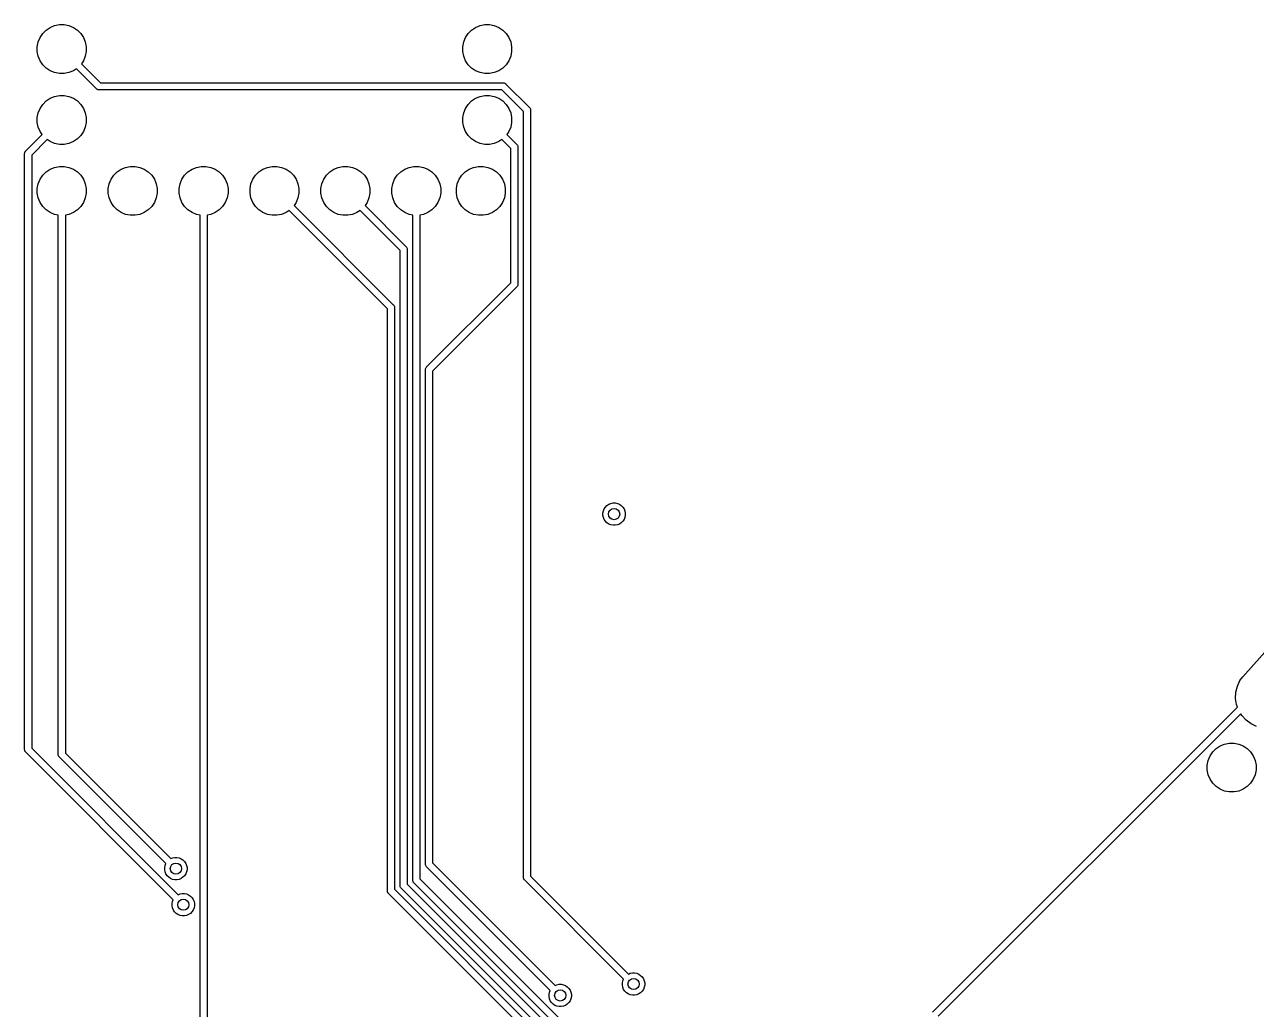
# Model space of a CAD drawing. Extents: x -662 to -203, y -195 to -58.
# Drawn here: x -557.11 to -512.98, y -115.87 to -80.58 of the extents above; entities that cross this region are included whole.
import ezdxf

# ---------------------------------------------------------------- set-up
doc = ezdxf.new("R2010")
doc.units = 0
doc.layers.add('BLACK', color=7, linetype='CONTINUOUS')

msp = doc.modelspace()

# ---------------------------------------------------------------- linework, layer by layer
at = {"layer": 'BLACK', "linetype": 'CONTINUOUS'}
for p, q in [((-556.336, -80.7771), (-556.192, -80.6812)), ((-556.192, -80.6812), (-556.033, -80.6152)), ((-556.033, -80.6152), (-555.864, -80.5815)), ((-555.864, -80.5815), (-555.691, -80.5815)), ((-555.691, -80.5815), (-555.522, -80.6152)), ((-555.522, -80.6152), (-555.362, -80.6812)), ((-555.362, -80.6812), (-555.219, -80.7771)), ((-541.096, -80.7771), (-540.952, -80.6812)), ((-540.952, -80.6812), (-540.793, -80.6152)), ((-540.793, -80.6152), (-540.624, -80.5815)), ((-540.624, -80.5815), (-540.451, -80.5815)), ((-540.451, -80.5815), (-540.282, -80.6152)), ((-540.282, -80.6152), (-540.122, -80.6812)), ((-540.122, -80.6812), (-539.979, -80.7771)), ((-556.62, -81.2022), (-556.554, -81.0427)), ((-556.554, -81.0427), (-556.458, -80.8992)), ((-556.458, -80.8992), (-556.336, -80.7771)), ((-555.219, -80.7771), (-555.097, -80.8992)), ((-555.097, -80.8992), (-555.001, -81.0427)), ((-555.001, -81.0427), (-554.935, -81.2022)), ((-541.38, -81.2022), (-541.314, -81.0427)), ((-541.314, -81.0427), (-541.218, -80.8992)), ((-541.218, -80.8992), (-541.096, -80.7771)), ((-539.979, -80.7771), (-539.857, -80.8992)), ((-539.857, -80.8992), (-539.761, -81.0427)), ((-539.761, -81.0427), (-539.695, -81.2022)), ((-556.654, -81.3715), (-556.62, -81.2022)), ((-556.654, -81.5441), (-556.654, -81.3715)), ((-556.62, -81.7134), (-556.654, -81.5441)), ((-554.935, -81.2022), (-554.901, -81.3715)), ((-554.901, -81.5441), (-554.935, -81.7134)), ((-554.901, -81.3715), (-554.901, -81.5441)), ((-541.414, -81.3715), (-541.38, -81.2022)), ((-541.414, -81.5441), (-541.414, -81.3715)), ((-541.38, -81.7134), (-541.414, -81.5441)), ((-539.695, -81.2022), (-539.661, -81.3715)), ((-539.661, -81.5441), (-539.695, -81.7134)), ((-539.661, -81.3715), (-539.661, -81.5441)), ((-556.554, -81.8729), (-556.62, -81.7134)), ((-556.458, -82.0164), (-556.554, -81.8729)), ((-556.336, -82.1385), (-556.458, -82.0164)), ((-555.001, -81.8729), (-555.074, -81.9819)), ((-555.074, -81.9819), (-554.388, -82.6675)), ((-554.935, -81.7134), (-555.001, -81.8729)), ((-541.314, -81.8729), (-541.38, -81.7134)), ((-541.218, -82.0164), (-541.314, -81.8729)), ((-541.096, -82.1385), (-541.218, -82.0164)), ((-539.857, -82.0164), (-539.979, -82.1385)), ((-539.761, -81.8729), (-539.857, -82.0164)), ((-539.695, -81.7134), (-539.761, -81.8729)), ((-556.192, -82.2344), (-556.336, -82.1385)), ((-556.033, -82.3004), (-556.192, -82.2344)), ((-555.864, -82.3341), (-556.033, -82.3004)), ((-555.691, -82.3341), (-555.864, -82.3341)), ((-555.522, -82.3004), (-555.691, -82.3341)), ((-555.362, -82.2344), (-555.522, -82.3004)), ((-555.253, -82.1615), (-555.362, -82.2344)), ((-554.535, -82.8799), (-555.253, -82.1615)), ((-540.952, -82.2344), (-541.096, -82.1385)), ((-540.793, -82.3004), (-540.952, -82.2344)), ((-540.624, -82.3341), (-540.793, -82.3004)), ((-540.451, -82.3341), (-540.624, -82.3341)), ((-540.282, -82.3004), (-540.451, -82.3341)), ((-540.122, -82.2344), (-540.282, -82.3004)), ((-539.979, -82.1385), (-540.122, -82.2344)), ((-554.531, -82.8847), (-554.535, -82.8799)), ((-554.514, -82.8986), (-554.531, -82.8847)), ((-554.512, -82.9006), (-554.514, -82.8986)), ((-554.49, -82.9124), (-554.512, -82.9006)), ((-554.466, -82.9197), (-554.49, -82.9124)), ((-554.441, -82.9221), (-554.466, -82.9197)), ((-554.434, -82.9215), (-554.441, -82.9221)), ((-540.012, -82.9215), (-554.434, -82.9215)), ((-554.388, -82.6675), (-539.966, -82.6675)), ((-539.236, -83.6982), (-540.012, -82.9215)), ((-539.966, -82.6675), (-539.96, -82.6669)), ((-539.96, -82.6669), (-539.954, -82.6675)), ((-539.954, -82.6675), (-539.935, -82.6693)), ((-539.935, -82.6693), (-539.911, -82.6766)), ((-539.911, -82.6766), (-539.889, -82.6884)), ((-539.889, -82.6884), (-539.87, -82.7043)), ((-539.87, -82.7043), (-539.866, -82.7091)), ((-539.866, -82.7091), (-539.023, -83.5514)), ((-556.458, -83.4392), (-556.336, -83.3171)), ((-556.336, -83.3171), (-556.192, -83.2212)), ((-556.192, -83.2212), (-556.033, -83.1552)), ((-556.033, -83.1552), (-555.864, -83.1215)), ((-555.864, -83.1215), (-555.691, -83.1215)), ((-555.691, -83.1215), (-555.522, -83.1552)), ((-555.522, -83.1552), (-555.362, -83.2212)), ((-555.362, -83.2212), (-555.219, -83.3171)), ((-555.219, -83.3171), (-555.097, -83.4392)), ((-541.218, -83.4392), (-541.096, -83.3171)), ((-541.096, -83.3171), (-540.952, -83.2212)), ((-540.952, -83.2212), (-540.793, -83.1552)), ((-540.793, -83.1552), (-540.624, -83.1215)), ((-540.624, -83.1215), (-540.451, -83.1215)), ((-540.451, -83.1215), (-540.282, -83.1552)), ((-540.282, -83.1552), (-540.122, -83.2212)), ((-540.122, -83.2212), (-539.979, -83.3171)), ((-539.979, -83.3171), (-539.857, -83.4392)), ((-556.654, -83.9115), (-556.62, -83.7422)), ((-556.62, -83.7422), (-556.554, -83.5827)), ((-556.554, -83.5827), (-556.458, -83.4392)), ((-555.097, -83.4392), (-555.001, -83.5827)), ((-555.001, -83.5827), (-554.935, -83.7422)), ((-554.935, -83.7422), (-554.901, -83.9115)), ((-541.414, -83.9115), (-541.38, -83.7422)), ((-541.38, -83.7422), (-541.314, -83.5827)), ((-541.314, -83.5827), (-541.218, -83.4392)), ((-539.857, -83.4392), (-539.761, -83.5827)), ((-539.761, -83.5827), (-539.695, -83.7422)), ((-539.695, -83.7422), (-539.661, -83.9115)), ((-539.236, -111.138), (-539.236, -83.6982)), ((-539.023, -83.5514), (-539.018, -83.5554)), ((-539.018, -83.5554), (-539.003, -83.5747)), ((-539.003, -83.5747), (-538.991, -83.5968)), ((-538.991, -83.5968), (-538.984, -83.6207)), ((-538.984, -83.6207), (-538.981, -83.6456)), ((-538.981, -83.6456), (-538.982, -83.6519)), ((-538.982, -83.6519), (-538.982, -111.092)), ((-556.654, -84.0841), (-556.654, -83.9115)), ((-556.62, -84.2534), (-556.654, -84.0841)), ((-556.554, -84.4129), (-556.62, -84.2534)), ((-554.935, -84.2534), (-555.001, -84.4129)), ((-554.901, -84.0841), (-554.935, -84.2534)), ((-554.901, -83.9115), (-554.901, -84.0841)), ((-541.414, -84.0841), (-541.414, -83.9115)), ((-541.38, -84.2534), (-541.414, -84.0841)), ((-541.314, -84.4129), (-541.38, -84.2534)), ((-539.695, -84.2534), (-539.761, -84.4129)), ((-539.661, -84.0841), (-539.695, -84.2534)), ((-539.661, -83.9115), (-539.661, -84.0841)), ((-557.066, -85.1069), (-556.481, -84.5219)), ((-556.302, -84.7015), (-556.854, -85.2537)), ((-556.481, -84.5219), (-556.554, -84.4129)), ((-556.192, -84.7744), (-556.302, -84.7015)), ((-555.219, -84.6785), (-555.362, -84.7744)), ((-555.097, -84.5564), (-555.219, -84.6785)), ((-555.001, -84.4129), (-555.097, -84.5564)), ((-541.218, -84.5564), (-541.314, -84.4129)), ((-541.096, -84.6785), (-541.218, -84.5564)), ((-540.952, -84.7744), (-541.096, -84.6785)), ((-540.013, -84.7015), (-540.122, -84.7744)), ((-539.69, -85.0251), (-540.013, -84.7015)), ((-539.761, -84.4129), (-539.834, -84.5219)), ((-539.834, -84.5219), (-539.477, -84.8783)), ((-557.106, -85.1762), (-557.099, -85.1523)), ((-557.099, -85.1523), (-557.089, -85.1342)), ((-557.089, -85.1342), (-557.087, -85.1302)), ((-557.087, -85.1302), (-557.071, -85.1109)), ((-557.071, -85.1109), (-557.066, -85.1069)), ((-556.033, -84.8404), (-556.192, -84.7744)), ((-555.864, -84.8741), (-556.033, -84.8404)), ((-555.691, -84.8741), (-555.864, -84.8741)), ((-555.522, -84.8404), (-555.691, -84.8741)), ((-555.362, -84.7744), (-555.522, -84.8404)), ((-540.793, -84.8404), (-540.952, -84.7744)), ((-540.624, -84.8741), (-540.793, -84.8404)), ((-540.451, -84.8741), (-540.624, -84.8741)), ((-540.282, -84.8404), (-540.451, -84.8741)), ((-540.122, -84.7744), (-540.282, -84.8404)), ((-539.69, -89.8285), (-539.69, -85.0251)), ((-539.477, -84.8783), (-539.472, -84.8823)), ((-539.472, -84.8823), (-539.457, -84.9016)), ((-539.457, -84.9016), (-539.445, -84.9237)), ((-539.445, -84.9237), (-539.438, -84.9476)), ((-539.438, -84.9476), (-539.437, -84.9517)), ((-539.437, -84.9517), (-539.435, -84.9725)), ((-539.435, -84.9725), (-539.436, -84.9787)), ((-539.436, -84.9787), (-539.436, -89.8749)), ((-557.108, -85.2011), (-557.106, -85.1762)), ((-557.108, -85.2073), (-557.108, -85.2011)), ((-557.108, -106.553), (-557.108, -85.2073)), ((-556.854, -85.2537), (-556.854, -106.507)), ((-556.554, -86.1227), (-556.458, -85.9792)), ((-556.458, -85.9792), (-556.336, -85.8571)), ((-556.336, -85.8571), (-556.192, -85.7612)), ((-556.192, -85.7612), (-556.033, -85.6952)), ((-556.033, -85.6952), (-555.864, -85.6615)), ((-555.864, -85.6615), (-555.691, -85.6615)), ((-555.691, -85.6615), (-555.522, -85.6952)), ((-555.522, -85.6952), (-555.362, -85.7612)), ((-555.362, -85.7612), (-555.219, -85.8571)), ((-555.219, -85.8571), (-555.097, -85.9792)), ((-555.097, -85.9792), (-555.001, -86.1227)), ((-554.014, -86.1227), (-553.918, -85.9792)), ((-553.918, -85.9792), (-553.796, -85.8571)), ((-553.796, -85.8571), (-553.652, -85.7612)), ((-553.652, -85.7612), (-553.493, -85.6952)), ((-553.493, -85.6952), (-553.324, -85.6615)), ((-553.324, -85.6615), (-553.151, -85.6615)), ((-553.151, -85.6615), (-552.982, -85.6952)), ((-552.982, -85.6952), (-552.822, -85.7612)), ((-552.822, -85.7612), (-552.679, -85.8571)), ((-552.679, -85.8571), (-552.557, -85.9792)), ((-552.557, -85.9792), (-552.461, -86.1227)), ((-551.474, -86.1227), (-551.378, -85.9792)), ((-551.378, -85.9792), (-551.256, -85.8571)), ((-551.256, -85.8571), (-551.112, -85.7612)), ((-551.112, -85.7612), (-550.953, -85.6952)), ((-550.953, -85.6952), (-550.784, -85.6615)), ((-550.784, -85.6615), (-550.611, -85.6615)), ((-550.611, -85.6615), (-550.442, -85.6952)), ((-550.442, -85.6952), (-550.282, -85.7612)), ((-550.282, -85.7612), (-550.139, -85.8571)), ((-550.139, -85.8571), (-550.017, -85.9792)), ((-550.017, -85.9792), (-549.921, -86.1227)), ((-548.934, -86.1227), (-548.838, -85.9792)), ((-548.838, -85.9792), (-548.716, -85.8571)), ((-548.716, -85.8571), (-548.572, -85.7612)), ((-548.572, -85.7612), (-548.413, -85.6952)), ((-548.413, -85.6952), (-548.244, -85.6615)), ((-548.244, -85.6615), (-548.071, -85.6615)), ((-548.071, -85.6615), (-547.902, -85.6952)), ((-547.902, -85.6952), (-547.742, -85.7612)), ((-547.742, -85.7612), (-547.599, -85.8571)), ((-547.599, -85.8571), (-547.477, -85.9792)), ((-547.477, -85.9792), (-547.381, -86.1227)), ((-546.394, -86.1227), (-546.298, -85.9792)), ((-546.298, -85.9792), (-546.176, -85.8571)), ((-546.176, -85.8571), (-546.032, -85.7612)), ((-546.032, -85.7612), (-545.873, -85.6952)), ((-545.873, -85.6952), (-545.704, -85.6615)), ((-545.704, -85.6615), (-545.531, -85.6615)), ((-545.531, -85.6615), (-545.362, -85.6952)), ((-545.362, -85.6952), (-545.202, -85.7612)), ((-545.202, -85.7612), (-545.059, -85.8571)), ((-545.059, -85.8571), (-544.937, -85.9792)), ((-544.937, -85.9792), (-544.841, -86.1227)), ((-543.854, -86.1227), (-543.758, -85.9792)), ((-543.758, -85.9792), (-543.636, -85.8571)), ((-543.636, -85.8571), (-543.492, -85.7612)), ((-543.492, -85.7612), (-543.333, -85.6952)), ((-543.333, -85.6952), (-543.164, -85.6615)), ((-543.164, -85.6615), (-542.991, -85.6615)), ((-542.991, -85.6615), (-542.822, -85.6952)), ((-542.822, -85.6952), (-542.662, -85.7612)), ((-542.662, -85.7612), (-542.519, -85.8571)), ((-542.519, -85.8571), (-542.397, -85.9792)), ((-542.397, -85.9792), (-542.301, -86.1227)), ((-541.543, -86.1227), (-541.447, -85.9792)), ((-541.447, -85.9792), (-541.325, -85.8571)), ((-541.325, -85.8571), (-541.181, -85.7612)), ((-541.181, -85.7612), (-541.022, -85.6952)), ((-541.022, -85.6952), (-540.852, -85.6615)), ((-540.852, -85.6615), (-540.68, -85.6615)), ((-540.68, -85.6615), (-540.51, -85.6952)), ((-540.51, -85.6952), (-540.351, -85.7612)), ((-540.351, -85.7612), (-540.207, -85.8571)), ((-540.207, -85.8571), (-540.085, -85.9792)), ((-540.085, -85.9792), (-539.989, -86.1227)), ((-556.654, -86.4515), (-556.62, -86.2822)), ((-556.654, -86.6241), (-556.654, -86.4515)), ((-556.62, -86.2822), (-556.554, -86.1227)), ((-555.001, -86.1227), (-554.935, -86.2822)), ((-554.935, -86.2822), (-554.901, -86.4515)), ((-554.901, -86.4515), (-554.901, -86.6241)), ((-554.114, -86.4515), (-554.08, -86.2822)), ((-554.114, -86.6241), (-554.114, -86.4515)), ((-554.08, -86.2822), (-554.014, -86.1227)), ((-552.461, -86.1227), (-552.395, -86.2822)), ((-552.395, -86.2822), (-552.361, -86.4515)), ((-552.361, -86.4515), (-552.361, -86.6241)), ((-551.574, -86.4515), (-551.54, -86.2822)), ((-551.574, -86.6241), (-551.574, -86.4515)), ((-551.54, -86.2822), (-551.474, -86.1227)), ((-549.921, -86.1227), (-549.855, -86.2822)), ((-549.855, -86.2822), (-549.821, -86.4515)), ((-549.821, -86.4515), (-549.821, -86.6241)), ((-549.034, -86.4515), (-549, -86.2822)), ((-549.034, -86.6241), (-549.034, -86.4515)), ((-549, -86.2822), (-548.934, -86.1227)), ((-547.381, -86.1227), (-547.315, -86.2822)), ((-547.315, -86.2822), (-547.281, -86.4515)), ((-547.281, -86.4515), (-547.281, -86.6241)), ((-546.494, -86.4515), (-546.46, -86.2822)), ((-546.494, -86.6241), (-546.494, -86.4515)), ((-546.46, -86.2822), (-546.394, -86.1227)), ((-544.841, -86.1227), (-544.775, -86.2822)), ((-544.775, -86.2822), (-544.741, -86.4515)), ((-544.741, -86.4515), (-544.741, -86.6241)), ((-543.954, -86.4515), (-543.92, -86.2822)), ((-543.954, -86.6241), (-543.954, -86.4515)), ((-543.92, -86.2822), (-543.854, -86.1227)), ((-542.301, -86.1227), (-542.235, -86.2822)), ((-542.235, -86.2822), (-542.201, -86.4515)), ((-542.201, -86.4515), (-542.201, -86.6241)), ((-541.642, -86.4515), (-541.609, -86.2822)), ((-541.642, -86.6241), (-541.642, -86.4515)), ((-541.609, -86.2822), (-541.543, -86.1227)), ((-539.989, -86.1227), (-539.923, -86.2822)), ((-539.923, -86.2822), (-539.89, -86.4515)), ((-539.89, -86.4515), (-539.89, -86.6241)), ((-556.62, -86.7934), (-556.654, -86.6241)), ((-556.554, -86.9529), (-556.62, -86.7934)), ((-554.935, -86.7934), (-555.001, -86.9529)), ((-554.901, -86.6241), (-554.935, -86.7934)), ((-554.08, -86.7934), (-554.114, -86.6241)), ((-554.014, -86.9529), (-554.08, -86.7934)), ((-552.395, -86.7934), (-552.461, -86.9529)), ((-552.361, -86.6241), (-552.395, -86.7934)), ((-551.54, -86.7934), (-551.574, -86.6241)), ((-551.474, -86.9529), (-551.54, -86.7934)), ((-549.855, -86.7934), (-549.921, -86.9529)), ((-549.821, -86.6241), (-549.855, -86.7934)), ((-549, -86.7934), (-549.034, -86.6241)), ((-548.934, -86.9529), (-549, -86.7934)), ((-547.315, -86.7934), (-547.381, -86.9529)), ((-547.281, -86.6241), (-547.315, -86.7934)), ((-546.46, -86.7934), (-546.494, -86.6241)), ((-546.394, -86.9529), (-546.46, -86.7934)), ((-544.775, -86.7934), (-544.841, -86.9529)), ((-544.741, -86.6241), (-544.775, -86.7934)), ((-543.92, -86.7934), (-543.954, -86.6241)), ((-543.854, -86.9529), (-543.92, -86.7934)), ((-542.235, -86.7934), (-542.301, -86.9529)), ((-542.201, -86.6241), (-542.235, -86.7934)), ((-541.609, -86.7934), (-541.642, -86.6241)), ((-541.543, -86.9529), (-541.609, -86.7934)), ((-539.923, -86.7934), (-539.989, -86.9529)), ((-539.89, -86.6241), (-539.923, -86.7934)), ((-556.458, -87.0964), (-556.554, -86.9529)), ((-556.336, -87.2185), (-556.458, -87.0964)), ((-556.192, -87.3144), (-556.336, -87.2185)), ((-556.033, -87.3804), (-556.192, -87.3144)), ((-555.362, -87.3144), (-555.522, -87.3804)), ((-555.219, -87.2185), (-555.362, -87.3144)), ((-555.097, -87.0964), (-555.219, -87.2185)), ((-555.001, -86.9529), (-555.097, -87.0964)), ((-553.918, -87.0964), (-554.014, -86.9529)), ((-553.796, -87.2185), (-553.918, -87.0964)), ((-553.652, -87.3144), (-553.796, -87.2185)), ((-553.493, -87.3804), (-553.652, -87.3144)), ((-552.822, -87.3144), (-552.982, -87.3804)), ((-552.679, -87.2185), (-552.822, -87.3144)), ((-552.557, -87.0964), (-552.679, -87.2185)), ((-552.461, -86.9529), (-552.557, -87.0964)), ((-551.378, -87.0964), (-551.474, -86.9529)), ((-551.256, -87.2185), (-551.378, -87.0964)), ((-551.112, -87.3144), (-551.256, -87.2185)), ((-550.953, -87.3804), (-551.112, -87.3144)), ((-550.282, -87.3144), (-550.442, -87.3804)), ((-550.139, -87.2185), (-550.282, -87.3144)), ((-550.017, -87.0964), (-550.139, -87.2185)), ((-549.921, -86.9529), (-550.017, -87.0964)), ((-548.838, -87.0964), (-548.934, -86.9529)), ((-548.716, -87.2185), (-548.838, -87.0964)), ((-548.572, -87.3144), (-548.716, -87.2185)), ((-548.413, -87.3804), (-548.572, -87.3144)), ((-547.742, -87.3144), (-547.902, -87.3804)), ((-547.633, -87.2415), (-547.742, -87.3144)), ((-544.112, -90.7624), (-547.633, -87.2415)), ((-547.381, -86.9529), (-547.454, -87.0619)), ((-547.454, -87.0619), (-543.9, -90.6156)), ((-546.298, -87.0964), (-546.394, -86.9529)), ((-546.176, -87.2185), (-546.298, -87.0964)), ((-546.032, -87.3144), (-546.176, -87.2185)), ((-545.873, -87.3804), (-546.032, -87.3144)), ((-545.202, -87.3144), (-545.362, -87.3804)), ((-545.093, -87.2415), (-545.202, -87.3144)), ((-543.658, -88.6764), (-545.093, -87.2415)), ((-544.841, -86.9529), (-544.914, -87.0619)), ((-544.914, -87.0619), (-543.446, -88.5296)), ((-543.758, -87.0964), (-543.854, -86.9529)), ((-543.636, -87.2185), (-543.758, -87.0964)), ((-543.492, -87.3144), (-543.636, -87.2185)), ((-543.333, -87.3804), (-543.492, -87.3144)), ((-542.662, -87.3144), (-542.822, -87.3804)), ((-542.519, -87.2185), (-542.662, -87.3144)), ((-542.397, -87.0964), (-542.519, -87.2185)), ((-542.301, -86.9529), (-542.397, -87.0964)), ((-541.447, -87.0964), (-541.543, -86.9529)), ((-541.325, -87.2185), (-541.447, -87.0964)), ((-541.181, -87.3144), (-541.325, -87.2185)), ((-541.022, -87.3804), (-541.181, -87.3144)), ((-540.351, -87.3144), (-540.51, -87.3804)), ((-540.207, -87.2185), (-540.351, -87.3144)), ((-540.085, -87.0964), (-540.207, -87.2185)), ((-539.989, -86.9529), (-540.085, -87.0964)), ((-555.904, -87.406), (-556.033, -87.3804)), ((-555.904, -106.728), (-555.904, -87.406)), ((-555.522, -87.3804), (-555.65, -87.406)), ((-555.65, -87.406), (-555.65, -106.682)), ((-553.324, -87.4141), (-553.493, -87.3804)), ((-553.151, -87.4141), (-553.324, -87.4141)), ((-552.982, -87.3804), (-553.151, -87.4141)), ((-550.824, -87.406), (-550.953, -87.3804)), ((-550.824, -143.096), (-550.824, -87.406)), ((-550.442, -87.3804), (-550.57, -87.406)), ((-550.57, -87.406), (-550.57, -143.05)), ((-548.244, -87.4141), (-548.413, -87.3804)), ((-548.071, -87.4141), (-548.244, -87.4141)), ((-547.902, -87.3804), (-548.071, -87.4141)), ((-545.704, -87.4141), (-545.873, -87.3804)), ((-545.531, -87.4141), (-545.704, -87.4141)), ((-545.362, -87.3804), (-545.531, -87.4141)), ((-543.204, -87.406), (-543.333, -87.3804)), ((-543.204, -111.234), (-543.204, -87.406)), ((-542.822, -87.3804), (-542.95, -87.406)), ((-542.95, -87.406), (-542.95, -111.187)), ((-540.852, -87.4141), (-541.022, -87.3804)), ((-540.68, -87.4141), (-540.852, -87.4141)), ((-540.51, -87.3804), (-540.68, -87.4141)), ((-543.658, -111.422), (-543.658, -88.6764)), ((-543.446, -88.5296), (-543.441, -88.5336)), ((-543.441, -88.5336), (-543.425, -88.5529)), ((-543.425, -88.5529), (-543.414, -88.575)), ((-543.414, -88.575), (-543.406, -88.5989)), ((-543.406, -88.5989), (-543.405, -88.6108)), ((-543.405, -88.6108), (-543.404, -88.6238)), ((-543.404, -88.6238), (-543.404, -88.63)), ((-543.404, -88.63), (-543.404, -111.375)), ((-542.709, -92.8476), (-539.69, -89.8285)), ((-539.477, -89.9753), (-542.496, -92.9944)), ((-539.472, -89.9713), (-539.477, -89.9753)), ((-539.457, -89.952), (-539.472, -89.9713)), ((-539.445, -89.9299), (-539.457, -89.952)), ((-539.438, -89.906), (-539.445, -89.9299)), ((-539.436, -89.8873), (-539.438, -89.906)), ((-539.436, -89.8749), (-539.435, -89.8811)), ((-539.435, -89.8811), (-539.436, -89.8873)), ((-544.112, -111.61), (-544.112, -90.7624)), ((-543.9, -90.6156), (-543.895, -90.6195)), ((-543.895, -90.6195), (-543.885, -90.6318)), ((-543.885, -90.6318), (-543.879, -90.6389)), ((-543.879, -90.6389), (-543.868, -90.6609)), ((-543.868, -90.6609), (-543.86, -90.6849)), ((-543.86, -90.6849), (-543.858, -90.7098)), ((-543.858, -90.7098), (-543.858, -90.716)), ((-543.858, -90.716), (-543.858, -111.563)), ((-542.751, -92.9418), (-542.749, -92.9169)), ((-542.75, -92.948), (-542.751, -92.9418)), ((-542.75, -110.66), (-542.75, -92.948)), ((-542.749, -92.9169), (-542.741, -92.893)), ((-542.741, -92.893), (-542.729, -92.8709)), ((-542.741, -92.893), (-542.741, -92.893)), ((-542.729, -92.8709), (-542.714, -92.8516)), ((-542.714, -92.8516), (-542.709, -92.8476)), ((-542.496, -92.9944), (-542.496, -110.613)), ((-536.375, -98.0035), (-536.345, -97.9307)), ((-536.345, -97.9307), (-536.301, -97.8652)), ((-536.301, -97.8652), (-536.246, -97.8095)), ((-536.246, -97.8095), (-536.18, -97.7657)), ((-536.18, -97.7657), (-536.107, -97.7356)), ((-536.107, -97.7356), (-536.03, -97.7202)), ((-536.03, -97.7202), (-535.951, -97.7202)), ((-535.951, -97.7202), (-535.874, -97.7356)), ((-535.874, -97.7356), (-535.801, -97.7657)), ((-535.801, -97.7657), (-535.736, -97.8095)), ((-535.736, -97.8095), (-535.68, -97.8652)), ((-535.68, -97.8652), (-535.636, -97.9307)), ((-535.636, -97.9307), (-535.606, -98.0035)), ((-536.391, -98.0808), (-536.375, -98.0035)), ((-536.391, -98.1596), (-536.391, -98.0808)), ((-536.375, -98.2369), (-536.391, -98.1596)), ((-536.345, -98.3097), (-536.375, -98.2369)), ((-536.301, -98.3752), (-536.345, -98.3097)), ((-536.246, -98.4309), (-536.301, -98.3752)), ((-535.68, -98.3752), (-535.736, -98.4309)), ((-535.636, -98.3097), (-535.68, -98.3752)), ((-535.606, -98.2369), (-535.636, -98.3097)), ((-535.606, -98.0035), (-535.591, -98.0808)), ((-535.591, -98.1596), (-535.606, -98.2369)), ((-535.591, -98.0808), (-535.591, -98.1596)), ((-536.18, -98.4747), (-536.246, -98.4309)), ((-536.107, -98.5048), (-536.18, -98.4747)), ((-536.03, -98.5202), (-536.107, -98.5048)), ((-535.951, -98.5202), (-536.03, -98.5202)), ((-535.874, -98.5048), (-535.951, -98.5202)), ((-535.801, -98.4747), (-535.874, -98.5048)), ((-535.736, -98.4309), (-535.801, -98.4747)), ((-513.472, -103.951), (-512.178, -102.509)), ((-513.664, -104.285), (-513.57, -104.084)), ((-513.57, -104.084), (-513.472, -103.951)), ((-513.726, -104.722), (-513.716, -104.5)), ((-513.716, -104.5), (-513.664, -104.285)), ((-513.693, -104.941), (-513.726, -104.722)), ((-513.659, -105.034), (-513.693, -104.941)), ((-524.589, -115.964), (-513.659, -105.034)), ((-513.541, -105.275), (-524.377, -116.111)), ((-513.502, -105.339), (-513.541, -105.275)), ((-513.352, -105.502), (-513.502, -105.339)), ((-513.174, -105.633), (-513.352, -105.502)), ((-512.973, -105.727), (-513.174, -105.633)), ((-514.123, -106.359), (-513.954, -106.326)), ((-513.954, -106.326), (-513.781, -106.326)), ((-513.781, -106.326), (-513.612, -106.359)), ((-557.108, -106.559), (-557.108, -106.553)), ((-557.106, -106.584), (-557.108, -106.559)), ((-557.099, -106.608), (-557.106, -106.584)), ((-557.095, -106.614), (-557.099, -106.608)), ((-557.087, -106.63), (-557.095, -106.614)), ((-557.071, -106.65), (-557.087, -106.63)), ((-557.066, -106.654), (-557.071, -106.65)), ((-551.783, -111.936), (-557.066, -106.654)), ((-556.854, -106.507), (-551.604, -111.757)), ((-555.905, -106.734), (-555.904, -106.728)), ((-555.903, -106.759), (-555.905, -106.734)), ((-555.895, -106.783), (-555.903, -106.759)), ((-555.884, -106.805), (-555.895, -106.783)), ((-555.895, -106.783), (-555.895, -106.783)), ((-555.65, -106.682), (-551.869, -110.463)), ((-514.643, -106.786), (-514.547, -106.643)), ((-514.547, -106.643), (-514.425, -106.521)), ((-514.425, -106.521), (-514.282, -106.425)), ((-514.282, -106.425), (-514.123, -106.359)), ((-513.612, -106.359), (-513.453, -106.425)), ((-513.453, -106.425), (-513.31, -106.521)), ((-513.31, -106.521), (-513.188, -106.643)), ((-513.188, -106.643), (-513.092, -106.786)), ((-555.868, -106.825), (-555.884, -106.805)), ((-555.863, -106.829), (-555.868, -106.825)), ((-552.049, -110.643), (-555.863, -106.829)), ((-514.742, -107.115), (-514.709, -106.945)), ((-514.742, -107.287), (-514.742, -107.115)), ((-514.709, -106.945), (-514.643, -106.786)), ((-513.092, -106.786), (-513.026, -106.945)), ((-513.026, -106.945), (-512.992, -107.115)), ((-512.992, -107.115), (-512.992, -107.287)), ((-514.709, -107.456), (-514.742, -107.287)), ((-514.643, -107.615), (-514.709, -107.456)), ((-514.547, -107.758), (-514.643, -107.615)), ((-513.092, -107.615), (-513.188, -107.758)), ((-513.026, -107.456), (-513.092, -107.615)), ((-512.992, -107.287), (-513.026, -107.456)), ((-514.425, -107.88), (-514.547, -107.758)), ((-514.282, -107.976), (-514.425, -107.88)), ((-514.123, -108.042), (-514.282, -107.976)), ((-513.954, -108.076), (-514.123, -108.042)), ((-513.781, -108.076), (-513.954, -108.076)), ((-513.612, -108.042), (-513.781, -108.076)), ((-513.453, -107.976), (-513.612, -108.042)), ((-513.31, -107.88), (-513.453, -107.976)), ((-513.188, -107.758), (-513.31, -107.88)), ((-552.09, -110.783), (-552.074, -110.705)), ((-552.074, -110.705), (-552.049, -110.643)), ((-551.869, -110.463), (-551.807, -110.437)), ((-551.807, -110.437), (-551.729, -110.422)), ((-551.729, -110.422), (-551.65, -110.422)), ((-551.65, -110.422), (-551.573, -110.437)), ((-551.573, -110.437), (-551.5, -110.468)), ((-551.5, -110.468), (-551.435, -110.511)), ((-551.435, -110.511), (-551.379, -110.567)), ((-551.379, -110.567), (-551.335, -110.633)), ((-551.335, -110.633), (-551.305, -110.705)), ((-551.305, -110.705), (-551.29, -110.783)), ((-542.751, -110.666), (-542.75, -110.66)), ((-542.749, -110.691), (-542.751, -110.666)), ((-542.741, -110.715), (-542.749, -110.691)), ((-542.729, -110.737), (-542.741, -110.715)), ((-542.714, -110.756), (-542.729, -110.737)), ((-542.729, -110.737), (-542.729, -110.737)), ((-542.496, -110.613), (-538.101, -115.009)), ((-552.09, -110.861), (-552.09, -110.783)), ((-552.074, -110.939), (-552.09, -110.861)), ((-552.044, -111.012), (-552.074, -110.939)), ((-552.001, -111.077), (-552.044, -111.012)), ((-551.945, -111.133), (-552.001, -111.077)), ((-551.879, -111.177), (-551.945, -111.133)), ((-551.807, -111.207), (-551.879, -111.177)), ((-551.5, -111.177), (-551.573, -111.207)), ((-551.435, -111.133), (-551.5, -111.177)), ((-551.379, -111.077), (-551.435, -111.133)), ((-551.335, -111.012), (-551.379, -111.077)), ((-551.305, -110.939), (-551.335, -111.012)), ((-551.29, -110.861), (-551.305, -110.939)), ((-551.29, -110.783), (-551.29, -110.861)), ((-542.95, -111.187), (-521.714, -132.424)), ((-542.709, -110.76), (-542.714, -110.756)), ((-538.281, -115.188), (-542.709, -110.76)), ((-539.236, -111.145), (-539.236, -111.138)), ((-539.234, -111.169), (-539.236, -111.145)), ((-539.227, -111.193), (-539.234, -111.169)), ((-539.22, -111.207), (-539.227, -111.193)), ((-538.982, -111.092), (-535.474, -114.6)), ((-551.729, -111.222), (-551.807, -111.207)), ((-551.65, -111.222), (-551.729, -111.222)), ((-551.573, -111.207), (-551.65, -111.222)), ((-544.113, -111.616), (-544.112, -111.61)), ((-544.111, -111.641), (-544.113, -111.616)), ((-543.858, -111.563), (-533.007, -122.415)), ((-543.659, -111.428), (-543.658, -111.422)), ((-543.657, -111.453), (-543.659, -111.428)), ((-543.649, -111.477), (-543.657, -111.453)), ((-543.638, -111.498), (-543.649, -111.477)), ((-543.638, -111.499), (-543.638, -111.498)), ((-543.622, -111.518), (-543.638, -111.499)), ((-543.617, -111.522), (-543.622, -111.518)), ((-532.765, -122.374), (-543.617, -111.522)), ((-543.404, -111.375), (-532.553, -122.227)), ((-543.205, -111.24), (-543.204, -111.234)), ((-543.203, -111.265), (-543.205, -111.24)), ((-543.195, -111.289), (-543.203, -111.265)), ((-543.184, -111.31), (-543.195, -111.289)), ((-543.184, -111.311), (-543.184, -111.31)), ((-543.168, -111.33), (-543.184, -111.311)), ((-543.163, -111.334), (-543.168, -111.33)), ((-521.893, -132.604), (-543.163, -111.334)), ((-539.215, -111.215), (-539.22, -111.207)), ((-539.199, -111.235), (-539.215, -111.215)), ((-539.194, -111.239), (-539.199, -111.235)), ((-535.654, -114.779), (-539.194, -111.239)), ((-551.824, -112.076), (-551.809, -111.999)), ((-551.824, -112.155), (-551.824, -112.076)), ((-551.809, -111.999), (-551.783, -111.936)), ((-551.604, -111.757), (-551.541, -111.731)), ((-551.541, -111.731), (-551.464, -111.716)), ((-551.464, -111.716), (-551.385, -111.716)), ((-551.385, -111.716), (-551.308, -111.731)), ((-551.308, -111.731), (-551.235, -111.761)), ((-551.235, -111.761), (-551.169, -111.805)), ((-551.169, -111.805), (-551.114, -111.861)), ((-551.114, -111.861), (-551.07, -111.926)), ((-551.07, -111.926), (-551.04, -111.999)), ((-551.04, -111.999), (-551.024, -112.076)), ((-551.024, -112.076), (-551.024, -112.155)), ((-544.103, -111.665), (-544.111, -111.641)), ((-544.101, -111.669), (-544.103, -111.665)), ((-544.092, -111.687), (-544.101, -111.669)), ((-544.076, -111.706), (-544.092, -111.687)), ((-544.071, -111.71), (-544.076, -111.706)), ((-533.219, -122.562), (-544.071, -111.71)), ((-551.809, -112.232), (-551.824, -112.155)), ((-551.779, -112.305), (-551.809, -112.232)), ((-551.735, -112.371), (-551.779, -112.305)), ((-551.679, -112.426), (-551.735, -112.371)), ((-551.614, -112.47), (-551.679, -112.426)), ((-551.541, -112.5), (-551.614, -112.47)), ((-551.464, -112.516), (-551.541, -112.5)), ((-551.385, -112.516), (-551.464, -112.516)), ((-551.308, -112.5), (-551.385, -112.516)), ((-551.235, -112.47), (-551.308, -112.5)), ((-551.169, -112.426), (-551.235, -112.47)), ((-551.114, -112.371), (-551.169, -112.426)), ((-551.07, -112.305), (-551.114, -112.371)), ((-551.04, -112.232), (-551.07, -112.305)), ((-551.024, -112.155), (-551.04, -112.232)), ((-535.474, -114.6), (-535.412, -114.574)), ((-535.412, -114.574), (-535.334, -114.558)), ((-535.334, -114.558), (-535.255, -114.558)), ((-535.255, -114.558), (-535.178, -114.574)), ((-535.178, -114.574), (-535.105, -114.604)), ((-535.105, -114.604), (-535.04, -114.648)), ((-535.04, -114.648), (-534.984, -114.703)), ((-534.984, -114.703), (-534.94, -114.769)), ((-538.101, -115.009), (-538.038, -114.983)), ((-538.038, -114.983), (-537.961, -114.967)), ((-537.961, -114.967), (-537.882, -114.967)), ((-537.882, -114.967), (-537.805, -114.983)), ((-537.805, -114.983), (-537.732, -115.013)), ((-537.732, -115.013), (-537.667, -115.057)), ((-537.667, -115.057), (-537.611, -115.112)), ((-537.611, -115.112), (-537.567, -115.178)), ((-535.695, -114.919), (-535.679, -114.842)), ((-535.695, -114.998), (-535.695, -114.919)), ((-535.679, -115.075), (-535.695, -114.998)), ((-535.679, -114.842), (-535.654, -114.779)), ((-535.649, -115.148), (-535.679, -115.075)), ((-535.606, -115.213), (-535.649, -115.148)), ((-534.94, -115.148), (-534.984, -115.213)), ((-534.94, -114.769), (-534.91, -114.842)), ((-534.91, -115.075), (-534.94, -115.148)), ((-534.91, -114.842), (-534.895, -114.919)), ((-534.895, -114.998), (-534.91, -115.075)), ((-534.895, -114.919), (-534.895, -114.998)), ((-538.322, -115.328), (-538.306, -115.251)), ((-538.322, -115.407), (-538.322, -115.328)), ((-538.306, -115.484), (-538.322, -115.407)), ((-538.306, -115.251), (-538.281, -115.188)), ((-538.276, -115.557), (-538.306, -115.484)), ((-538.232, -115.622), (-538.276, -115.557)), ((-537.567, -115.557), (-537.611, -115.622)), ((-537.567, -115.178), (-537.537, -115.251)), ((-537.537, -115.484), (-537.567, -115.557)), ((-537.537, -115.251), (-537.522, -115.328)), ((-537.522, -115.407), (-537.537, -115.484)), ((-537.522, -115.328), (-537.522, -115.407)), ((-535.55, -115.269), (-535.606, -115.213)), ((-535.484, -115.313), (-535.55, -115.269)), ((-535.412, -115.343), (-535.484, -115.313)), ((-535.334, -115.358), (-535.412, -115.343)), ((-535.255, -115.358), (-535.334, -115.358)), ((-535.178, -115.343), (-535.255, -115.358)), ((-535.105, -115.313), (-535.178, -115.343)), ((-535.04, -115.269), (-535.105, -115.313)), ((-534.984, -115.213), (-535.04, -115.269)), ((-538.177, -115.678), (-538.232, -115.622)), ((-538.111, -115.722), (-538.177, -115.678)), ((-538.038, -115.752), (-538.111, -115.722)), ((-537.961, -115.767), (-538.038, -115.752)), ((-537.882, -115.767), (-537.961, -115.767)), ((-537.805, -115.752), (-537.882, -115.767)), ((-537.732, -115.722), (-537.805, -115.752)), ((-537.667, -115.678), (-537.732, -115.722)), ((-537.611, -115.622), (-537.667, -115.678))]:
    msp.add_line(p, q, dxfattribs=at)
at = {"layer": 'BLACK'}
for centre in [(-535.991, -98.1202), (-551.69, -110.822), (-551.424, -112.116), (-537.922, -115.367), (-535.295, -114.958)]:
    msp.add_circle(centre, 0.2, dxfattribs=at)

doc.saveas('drawing.dxf')
